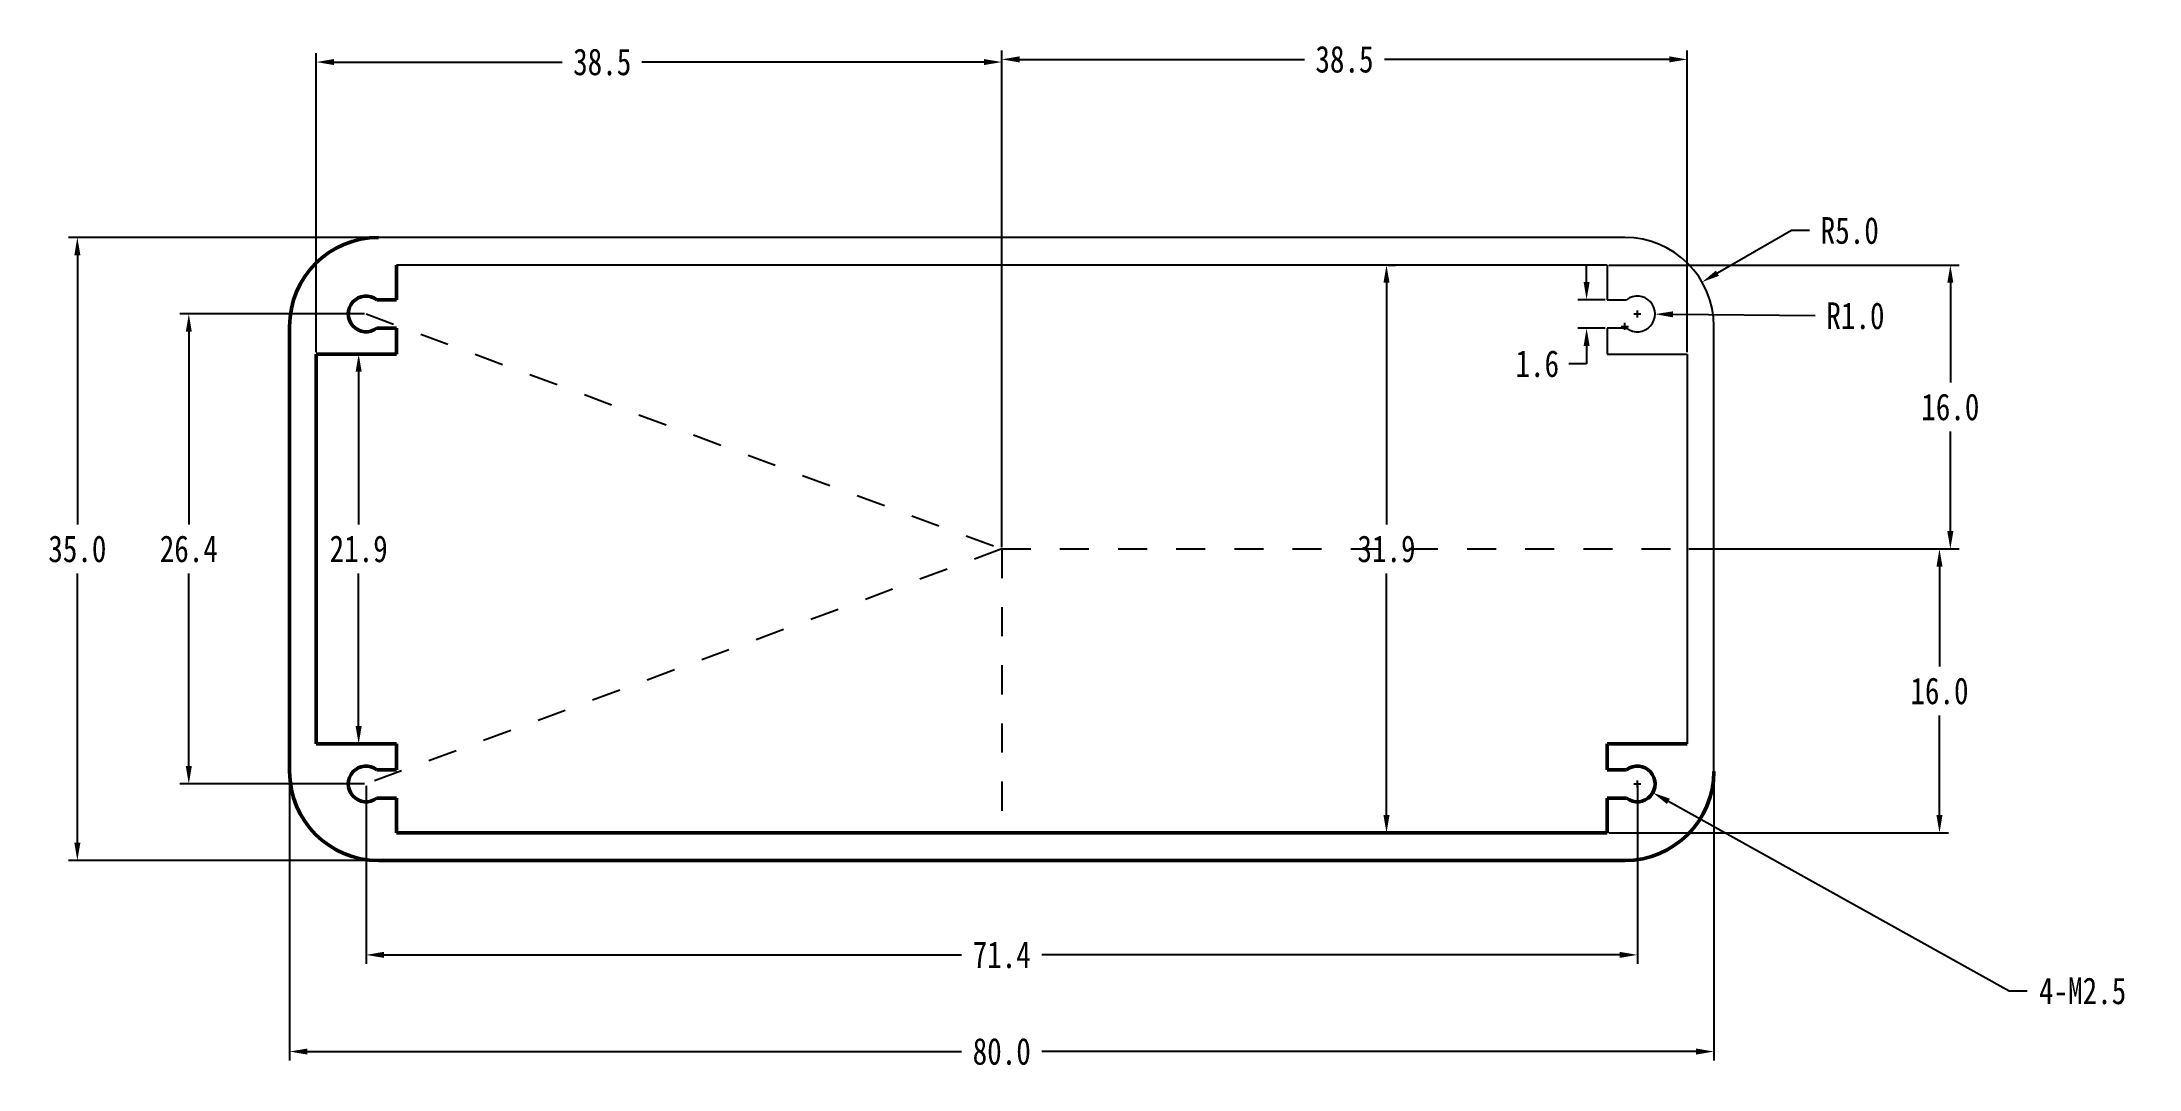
# Model space of a CAD drawing. Header units: millimetres. Extents: x 32 to 150, y 40 to 97.
import ezdxf

# ---------------------------------------------------------------- set-up
doc = ezdxf.new("R2010")
doc.units = ezdxf.units.MM
doc.header["$LTSCALE"] = 16.335
doc.header["$PDMODE"] = 3
doc.header["$PDSIZE"] = 0.3125
doc.linetypes.add('DASHED', pattern=[0.2, 0.1, -0.1])
doc.linetypes.add('DOT', pattern=[0.2, 0.1, -0.1])
doc.layers.get('0').update_dxf_attribs({"linetype": 'CONTINUOUS'})
doc.layers.get('Defpoints').update_dxf_attribs({"linetype": 'CONTINUOUS'})
doc.styles.get("Standard").update_dxf_attribs({"font": '', "width": 0.8, "height": 1.5})
doc.styles.get('STANDARD').set_extended_font_data('@SimSun')
doc.dimstyles.get("Standard").update_dxf_attribs({"dimtxt": 0.15625, "dimasz": 0.1875, "dimexe": 0.125, "dimexo": 0.0625, "dimtad": 0, "dimtih": 1, "dimtoh": 1, "dimdsep": 46, "dimtxsty": 'STANDARD', "dimblk": '_FILLED', "dimblk1": '_FILLED', "dimblk2": '_FILLED', "dimcen": 0.09, "dimazin": 2, "dimtp": 0.01, "dimtm": 0.01, "dimtfac": 1, "dimtofl": 0, "dimtmove": 0, "dimatfit": 3, "dimldrblk": '_FILLED', "dimfxl": 1, "dimtolj": 1, "dimarcsym": 0})

# ---------------------------------------------------------------- blocks, each defined once
blk = doc.blocks.new('_FILLED')
at = {"color": 0, "linetype": 'ByBlock'}
blk.add_solid([(0, 0), (-1, 0.17), (-1, -0.17)], dxfattribs=at)
blk = doc.blocks.new('*D2')
at = {"color": 0, "lineweight": -2, "transparency": 16777216}
for p, q in [((50.31, 55.68), (50.31, 45.68)), ((121.71, 55.68), (121.71, 45.68)), ((51.31, 46.18), (83.75, 46.18)), ((120.71, 46.18), (88.27, 46.18))]:
    blk.add_line(p, q, dxfattribs=at)
at = {"layer": 'Defpoints', "color": 0, "transparency": 16777216}
for p in [(50.31, 55.78), (121.71, 55.78), (121.71, 46.18)]:
    blk.add_point(p, dxfattribs=at)
at = {"color": 0, "lineweight": -2, "transparency": 16777216, "rotation": 180}
blk.add_blockref('_FILLED', (50.31, 46.18), dxfattribs=at)
at = {"color": 0, "lineweight": -2, "transparency": 16777216}
blk.add_blockref('_FILLED', (121.71, 46.18), dxfattribs=at)
at = {"color": 0, "transparency": 16777216, "insert": (86.01, 46.18), "char_height": 1.5, "attachment_point": 5}
blk.add_mtext('\\A1;71.4', dxfattribs=at)
blk = doc.blocks.new('*D3')
at = {"color": 0, "lineweight": -2, "transparency": 16777216}
for p, q in [((46.01, 56.38), (46.01, 40.25)), ((126.01, 56.38), (126.01, 40.25)), ((47.01, 40.75), (83.75, 40.75)), ((125.01, 40.75), (88.27, 40.75))]:
    blk.add_line(p, q, dxfattribs=at)
at = {"layer": 'Defpoints', "color": 0, "transparency": 16777216}
for p in [(46.01, 56.48), (126.01, 56.48), (126.01, 40.75)]:
    blk.add_point(p, dxfattribs=at)
at = {"color": 0, "lineweight": -2, "transparency": 16777216, "rotation": 180}
blk.add_blockref('_FILLED', (46.01, 40.75), dxfattribs=at)
at = {"color": 0, "lineweight": -2, "transparency": 16777216}
blk.add_blockref('_FILLED', (126.01, 40.75), dxfattribs=at)
at = {"color": 0, "transparency": 16777216, "insert": (86.01, 40.75), "char_height": 1.5, "attachment_point": 5}
blk.add_mtext('\\A1;80.0', dxfattribs=at)
blk = doc.blocks.new('*D4')
at = {"color": 0, "lineweight": -2, "transparency": 16777216}
for p, q in [((107.72, 84.93), (108.12, 84.93)), ((107.62, 83.93), (107.62, 70.35)), ((107.62, 54.03), (107.62, 67.6)), ((107.72, 53.03), (108.12, 53.03))]:
    blk.add_line(p, q, dxfattribs=at)
at = {"layer": 'Defpoints', "color": 0, "transparency": 16777216}
for p in [(107.62, 84.93), (107.62, 53.03), (107.62, 53.03)]:
    blk.add_point(p, dxfattribs=at)
at = {"color": 0, "lineweight": -2, "transparency": 16777216}
for p, rotation in [((107.62, 84.93), 90), ((107.62, 53.03), 270)]:
    blk.add_blockref('_FILLED', p, dxfattribs=dict(at, rotation=rotation))
at = {"color": 0, "transparency": 16777216, "insert": (107.62, 68.98), "char_height": 1.5, "attachment_point": 5}
blk.add_mtext('\\A1;31.9', dxfattribs=at)
blk = doc.blocks.new('*D6')
at = {"color": 0, "lineweight": -2, "transparency": 16777216}
for p, q in [((49.79, 79.93), (49.39, 79.93)), ((49.89, 78.93), (49.89, 70.35)), ((49.89, 59.03), (49.89, 67.6)), ((49.79, 58.03), (49.39, 58.03))]:
    blk.add_line(p, q, dxfattribs=at)
at = {"layer": 'Defpoints', "color": 0, "transparency": 16777216}
for p in [(49.89, 79.93), (49.89, 58.03), (49.89, 58.03)]:
    blk.add_point(p, dxfattribs=at)
at = {"color": 0, "lineweight": -2, "transparency": 16777216}
for p, rotation in [((49.89, 79.93), 90), ((49.89, 58.03), 270)]:
    blk.add_blockref('_FILLED', p, dxfattribs=dict(at, rotation=rotation))
at = {"color": 0, "transparency": 16777216, "insert": (49.89, 68.98), "char_height": 1.5, "attachment_point": 5}
blk.add_mtext('\\A1;21.9', dxfattribs=at)
blk = doc.blocks.new('*D7')
at = {"color": 0, "lineweight": -2, "transparency": 16777216}
for p, q in [((50.21, 82.18), (39.85, 82.18)), ((40.35, 81.18), (40.35, 70.35)), ((40.35, 56.78), (40.35, 67.6)), ((50.21, 55.78), (39.85, 55.78))]:
    blk.add_line(p, q, dxfattribs=at)
at = {"layer": 'Defpoints', "color": 0, "transparency": 16777216}
for p in [(50.31, 82.18), (40.35, 55.78), (50.31, 55.78)]:
    blk.add_point(p, dxfattribs=at)
at = {"color": 0, "lineweight": -2, "transparency": 16777216}
for p, rotation in [((40.35, 82.18), 90), ((40.35, 55.78), 270)]:
    blk.add_blockref('_FILLED', p, dxfattribs=dict(at, rotation=rotation))
at = {"color": 0, "transparency": 16777216, "insert": (40.35, 68.98), "char_height": 1.5, "attachment_point": 5}
blk.add_mtext('\\A1;26.4', dxfattribs=at)
blk = doc.blocks.new('*D8')
at = {"color": 0, "lineweight": -2, "transparency": 16777216}
for p, q in [((50.91, 86.48), (33.59, 86.48)), ((34.09, 85.48), (34.09, 70.35)), ((34.09, 52.48), (34.09, 67.6)), ((50.91, 51.48), (33.59, 51.48))]:
    blk.add_line(p, q, dxfattribs=at)
at = {"layer": 'Defpoints', "color": 0, "transparency": 16777216}
for p in [(51.01, 86.48), (34.09, 51.48), (51.01, 51.48)]:
    blk.add_point(p, dxfattribs=at)
at = {"color": 0, "lineweight": -2, "transparency": 16777216}
for p, rotation in [((34.09, 86.48), 90), ((34.09, 51.48), 270)]:
    blk.add_blockref('_FILLED', p, dxfattribs=dict(at, rotation=rotation))
at = {"color": 0, "transparency": 16777216, "insert": (34.09, 68.98), "char_height": 1.5, "attachment_point": 5}
blk.add_mtext('\\A1;35.0', dxfattribs=at)
blk = doc.blocks.new('*D9')
at = {"color": 0, "lineweight": -2, "transparency": 16777216}
for p, q in [((118.86, 83.98), (118.86, 84.98)), ((119.91, 82.98), (118.36, 82.98)), ((119.91, 81.38), (118.36, 81.38)), ((118.86, 80.38), (118.86, 79.38)), ((118.86, 79.38), (117.86, 79.38))]:
    blk.add_line(p, q, dxfattribs=at)
at = {"layer": 'Defpoints', "color": 0, "transparency": 16777216}
for p in [(120.01, 82.98), (118.86, 81.38), (120.01, 81.38)]:
    blk.add_point(p, dxfattribs=at)
at = {"color": 0, "lineweight": -2, "transparency": 16777216}
for p, rotation in [((118.86, 82.98), 270), ((118.86, 81.38), 90)]:
    blk.add_blockref('_FILLED', p, dxfattribs=dict(at, rotation=rotation))
at = {"color": 0, "transparency": 16777216, "insert": (116.09, 79.38), "char_height": 1.5, "attachment_point": 5}
blk.add_mtext('\\A1;1.6', dxfattribs=at)
blk = doc.blocks.new('*D10')
at = {"color": 0, "lineweight": -2, "transparency": 16777216}
for p, q in [((121.51, 82.18), (121.91, 82.18)), ((121.71, 81.98), (121.71, 82.38)), ((131.69, 82.07), (123.71, 82.15))]:
    blk.add_line(p, q, dxfattribs=at)
at = {"layer": 'Defpoints', "color": 0, "transparency": 16777216}
for p in [(121.71, 82.18), (122.71, 82.17)]:
    blk.add_point(p, dxfattribs=at)
at = {"color": 0, "lineweight": -2, "transparency": 16777216, "rotation": 179.360774093852}
blk.add_blockref('_FILLED', (122.71, 82.17), dxfattribs=at)
at = {"color": 0, "transparency": 16777216, "insert": (133.96, 82.07), "char_height": 1.5, "attachment_point": 5}
blk.add_mtext('\\A1;R1.0', dxfattribs=at)
blk = doc.blocks.new('*D11')
at = {"color": 0, "lineweight": -2, "transparency": 16777216}
for p, q in [((130.37, 86.86), (126.21, 84.47)), ((131.37, 86.86), (130.37, 86.86)), ((120.81, 81.48), (121.21, 81.48)), ((121.01, 81.28), (121.01, 81.68))]:
    blk.add_line(p, q, dxfattribs=at)
at = {"layer": 'Defpoints', "color": 0, "transparency": 16777216}
for p in [(125.34, 83.97), (121.01, 81.48)]:
    blk.add_point(p, dxfattribs=at)
at = {"color": 0, "lineweight": -2, "transparency": 16777216, "rotation": 209.8962078994228}
blk.add_blockref('_FILLED', (125.34, 83.97), dxfattribs=at)
at = {"color": 0, "transparency": 16777216, "insert": (133.64, 86.86), "char_height": 1.5, "attachment_point": 5}
blk.add_mtext('\\A1;R5.0', dxfattribs=at)
blk = doc.blocks.new('*D12')
at = {"color": 0, "lineweight": -2, "transparency": 16777216}
for p, q in [((121.51, 55.78), (121.91, 55.78)), ((121.71, 55.58), (121.71, 55.98)), ((142.6, 44.15), (123.46, 54.8)), ((143.6, 44.15), (142.6, 44.15))]:
    blk.add_line(p, q, dxfattribs=at)
at = {"layer": 'Defpoints', "color": 0, "transparency": 16777216}
for p in [(121.71, 55.78), (122.58, 55.29)]:
    blk.add_point(p, dxfattribs=at)
at = {"color": 0, "lineweight": -2, "transparency": 16777216, "rotation": 150.8972000777312}
blk.add_blockref('_FILLED', (122.58, 55.29), dxfattribs=at)
at = {"color": 0, "transparency": 16777216, "insert": (146.72, 44.15), "char_height": 1.5, "attachment_point": 5}
blk.add_mtext('\\A1;4-M2.5', dxfattribs=at)
blk = doc.blocks.new('*D15')
at = {"color": 0, "lineweight": -2, "transparency": 16777216}
for p, q in [((47.51, 80.03), (47.51, 96.83)), ((86.01, 69.08), (86.01, 96.83)), ((48.51, 96.33), (61.33, 96.33)), ((85.01, 96.33), (65.8, 96.33))]:
    blk.add_line(p, q, dxfattribs=at)
at = {"layer": 'Defpoints', "color": 0, "transparency": 16777216}
for p in [(86.01, 96.33), (47.51, 79.93), (86.01, 68.98)]:
    blk.add_point(p, dxfattribs=at)
at = {"color": 0, "lineweight": -2, "transparency": 16777216, "rotation": 180}
blk.add_blockref('_FILLED', (47.51, 96.33), dxfattribs=at)
at = {"color": 0, "lineweight": -2, "transparency": 16777216}
blk.add_blockref('_FILLED', (86.01, 96.33), dxfattribs=at)
at = {"color": 0, "transparency": 16777216, "insert": (63.57, 96.33), "char_height": 1.5, "attachment_point": 5}
blk.add_mtext('\\A1;38.5', dxfattribs=at)
blk = doc.blocks.new('*D16')
at = {"color": 0, "lineweight": -2, "transparency": 16777216}
for p, q in [((86.01, 69.08), (86.01, 96.98)), ((124.51, 80.03), (124.51, 96.98)), ((87.01, 96.48), (103.02, 96.48)), ((123.51, 96.48), (107.5, 96.48))]:
    blk.add_line(p, q, dxfattribs=at)
at = {"layer": 'Defpoints', "color": 0, "transparency": 16777216}
for p in [(124.51, 96.48), (124.51, 79.93), (86.01, 68.98)]:
    blk.add_point(p, dxfattribs=at)
at = {"color": 0, "lineweight": -2, "transparency": 16777216, "rotation": 180}
blk.add_blockref('_FILLED', (86.01, 96.48), dxfattribs=at)
at = {"color": 0, "lineweight": -2, "transparency": 16777216}
blk.add_blockref('_FILLED', (124.51, 96.48), dxfattribs=at)
at = {"color": 0, "transparency": 16777216, "insert": (105.26, 96.48), "char_height": 1.5, "attachment_point": 5}
blk.add_mtext('\\A1;38.5', dxfattribs=at)
blk = doc.blocks.new('*D18')
at = {"color": 0, "lineweight": -2, "transparency": 16777216}
for p, q in [((120.11, 84.93), (139.79, 84.93)), ((139.29, 83.93), (139.29, 78.33)), ((139.29, 69.98), (139.29, 75.58)), ((124.61, 68.98), (139.79, 68.98))]:
    blk.add_line(p, q, dxfattribs=at)
at = {"layer": 'Defpoints', "color": 0, "transparency": 16777216}
for p in [(120.01, 84.93), (124.51, 68.98), (139.29, 68.98)]:
    blk.add_point(p, dxfattribs=at)
at = {"color": 0, "lineweight": -2, "transparency": 16777216}
for p, rotation in [((139.29, 84.93), 90), ((139.29, 68.98), 270)]:
    blk.add_blockref('_FILLED', p, dxfattribs=dict(at, rotation=rotation))
at = {"color": 0, "transparency": 16777216, "insert": (139.29, 76.95), "char_height": 1.5, "attachment_point": 5}
blk.add_mtext('\\A1;16.0', dxfattribs=at)
blk = doc.blocks.new('*D19')
at = {"color": 0, "lineweight": -2, "transparency": 16777216}
for p, q in [((124.61, 68.98), (139.18, 68.98)), ((138.68, 67.98), (138.68, 62.38)), ((138.68, 54.03), (138.68, 59.63)), ((120.11, 53.03), (139.18, 53.03))]:
    blk.add_line(p, q, dxfattribs=at)
at = {"layer": 'Defpoints', "color": 0, "transparency": 16777216}
for p in [(124.51, 68.98), (120.01, 53.03), (138.68, 53.03)]:
    blk.add_point(p, dxfattribs=at)
at = {"color": 0, "lineweight": -2, "transparency": 16777216}
for p, rotation in [((138.68, 68.98), 90), ((138.68, 53.03), 270)]:
    blk.add_blockref('_FILLED', p, dxfattribs=dict(at, rotation=rotation))
at = {"color": 0, "transparency": 16777216, "insert": (138.68, 61), "char_height": 1.5, "attachment_point": 5}
blk.add_mtext('\\A1;16.0', dxfattribs=at)

msp = doc.modelspace()

# ---------------------------------------------------------------- linework, layer by layer
for p, q in [((121.01, 86.48), (51.01, 86.48)), ((120.01, 84.93), (52.01, 84.93)), ((120.01, 84.93), (120.01, 82.98)), ((120.01, 82.98), (121.11, 82.98)), ((121.11, 81.38), (120.01, 81.38)), ((120.01, 81.38), (120.01, 79.93)), ((126.01, 56.48), (126.01, 81.48)), ((120.01, 79.93), (124.51, 79.93)), ((124.51, 79.93), (124.51, 58.03))]:
    msp.add_line(p, q)
at = {"color": 7, "linetype": 'Continuous', "lineweight": 50}
for p, q in [((52.01, 82.98), (52.01, 84.93)), ((50.91, 82.98), (52.01, 82.98)), ((46.01, 81.48), (46.01, 56.48)), ((52.01, 81.38), (50.91, 81.38)), ((52.01, 79.93), (52.01, 81.38)), ((47.51, 58.03), (47.51, 79.93)), ((47.51, 79.93), (52.01, 79.93)), ((52.01, 58.03), (47.51, 58.03)), ((52.01, 56.58), (52.01, 58.03)), ((124.51, 58.03), (120.01, 58.03)), ((120.01, 58.03), (120.01, 56.58)), ((50.91, 56.58), (52.01, 56.58)), ((120.01, 56.58), (121.11, 56.58)), ((52.01, 54.98), (50.91, 54.98)), ((52.01, 53.03), (52.01, 54.98)), ((121.11, 54.98), (120.01, 54.98)), ((120.01, 54.98), (120.01, 53.03)), ((52.01, 53.03), (120.01, 53.03)), ((51.01, 51.48), (121.01, 51.48))]:
    msp.add_line(p, q, dxfattribs=at)
at = {"linetype": 'DASHED'}
for p, q in [((50.31, 82.18), (86.01, 68.98)), ((86.01, 68.98), (50.31, 55.78)), ((86.01, 68.98), (124.51, 68.98))]:
    msp.add_line(p, q, dxfattribs=at)
at = {"linetype": 'DOT'}
msp.add_line((86.01, 68.98), (86.01, 53.03), dxfattribs=at)
at = {"color": 7, "linetype": 'Continuous', "lineweight": 50}
for centre, radius, start, end in [((51.01, 81.48), 5, 90, 180), ((50.31, 82.18), 1, 53.1301, 306.8699), ((50.31, 55.78), 1, 53.1301, 306.8699), ((121.71, 55.78), 1, 233.1301, 126.8699), ((51.01, 56.48), 5, 180, 270), ((121.01, 56.48), 5, 270, 360)]:
    msp.add_arc(centre, radius, start, end, dxfattribs=at)
for centre, radius, start, end in [((121.01, 81.48), 5, 0, 90), ((121.71, 82.18), 1, 233.1301, 126.8699)]:
    msp.add_arc(centre, radius, start, end)

# ---------------------------------------------------------------- dimensions: what is measured, and where the dimension line sits
dim = msp.add_linear_dim(base=(86.01, 96.33), p1=(47.51, 79.93), p2=(86.01, 68.98), angle=180, dimstyle='STANDARD', override={"dimtxt": 1.5, "dimasz": 1, "dimexe": 0.5, "dimexo": 0.1, "dimdec": 1, "dimzin": 0, "dimcen": 0.2, "dimadec": 0, "dimazin": 0, "dimtp": 0, "dimtm": 0, "dimtdec": 1, "dimtzin": 0})
dim.commit()
dim.dimension.update_dxf_attribs({"geometry": '*D15', "text_midpoint": (63.57, 96.33), "dimtype": 160})
for base, p1, p2, angle, picture, middle in [((124.51, 96.48), (86.01, 68.98), (124.51, 79.93), 0, '*D16', (105.26, 96.48)), ((34.09, 51.48), (51.01, 86.48), (51.01, 51.48), 270, '*D8', (34.09, 68.98)), ((107.62, 53.03), (107.62, 84.93), (107.62, 53.03), 270, '*D4', (107.62, 68.98)), ((118.86, 81.38), (120.01, 82.98), (120.01, 81.38), 90, '*D9', (116.09, 79.38)), ((139.28952309, 68.97714844), (120.00818359, 84.92714844), (124.50818359, 68.97714844), 270, '*D18', (139.28952309, 76.95214844)), ((40.35, 55.78), (50.31, 82.18), (50.31, 55.78), 90, '*D7', (40.35, 68.98)), ((49.89, 58.03), (49.89, 79.93), (49.89, 58.03), 90, '*D6', (49.89, 68.98)), ((138.67786944, 53.02714844), (124.50818359, 68.97714844), (120.00818359, 53.02714844), 90, '*D19', (138.67786944, 61.00214844))]:
    dim = msp.add_linear_dim(base=base, p1=p1, p2=p2, angle=angle, dimstyle='STANDARD', override={"dimtxt": 1.5, "dimasz": 1, "dimexe": 0.5, "dimexo": 0.1, "dimdec": 1, "dimzin": 0, "dimcen": 0.2, "dimadec": 0, "dimazin": 0, "dimtp": 0, "dimtm": 0, "dimtdec": 1, "dimtzin": 0})
    dim.commit()
    dim.dimension.update_dxf_attribs({"geometry": picture, "text_midpoint": middle})
for center, mpoint, picture, middle in [((121.01, 81.48), (125.34, 83.97), '*D11', (133.64, 86.86)), ((121.71, 82.18), (122.71, 82.17), '*D10', (131.69, 82.07))]:
    dim = msp.add_radius_dim(center=center, mpoint=mpoint, dimstyle='STANDARD', override={"dimtxt": 1.5, "dimasz": 1, "dimexe": 0.5, "dimexo": 0.1, "dimdec": 1, "dimzin": 0, "dimcen": 0.2, "dimadec": 0, "dimazin": 0, "dimtp": 0, "dimtm": 0, "dimtdec": 1, "dimtzin": 0})
    dim.commit()
    dim.dimension.update_dxf_attribs({"geometry": picture, "text_midpoint": middle, "dimtype": 164})
for base, p1, p2, picture, middle in [((126.01, 40.75), (46.01, 56.48), (126.01, 56.48), '*D3', (86.01, 40.75)), ((121.71, 46.18), (50.31, 55.78), (121.71, 55.78), '*D2', (86.01, 46.18))]:
    dim = msp.add_linear_dim(base=base, p1=p1, p2=p2, dimstyle='STANDARD', override={"dimtxt": 1.5, "dimasz": 1, "dimexe": 0.5, "dimexo": 0.1, "dimdec": 1, "dimzin": 0, "dimcen": 0.2, "dimadec": 0, "dimazin": 0, "dimtp": 0, "dimtm": 0, "dimtdec": 1, "dimtzin": 0})
    dim.commit()
    dim.dimension.update_dxf_attribs({"geometry": picture, "text_midpoint": middle})
dim = msp.add_radius_dim(center=(121.71, 55.78), mpoint=(122.58, 55.29), text='4-M2.5', dimstyle='STANDARD', override={"dimtxt": 1.5, "dimasz": 1, "dimexe": 0.5, "dimexo": 0.1, "dimdec": 1, "dimzin": 0, "dimcen": 0.2, "dimadec": 0, "dimazin": 0, "dimtp": 0, "dimtm": 0, "dimtdec": 1, "dimtzin": 0})
dim.commit()
dim.dimension.update_dxf_attribs({"geometry": '*D12', "text_midpoint": (146.72, 44.15), "dimtype": 164})

doc.saveas('drawing.dxf')
